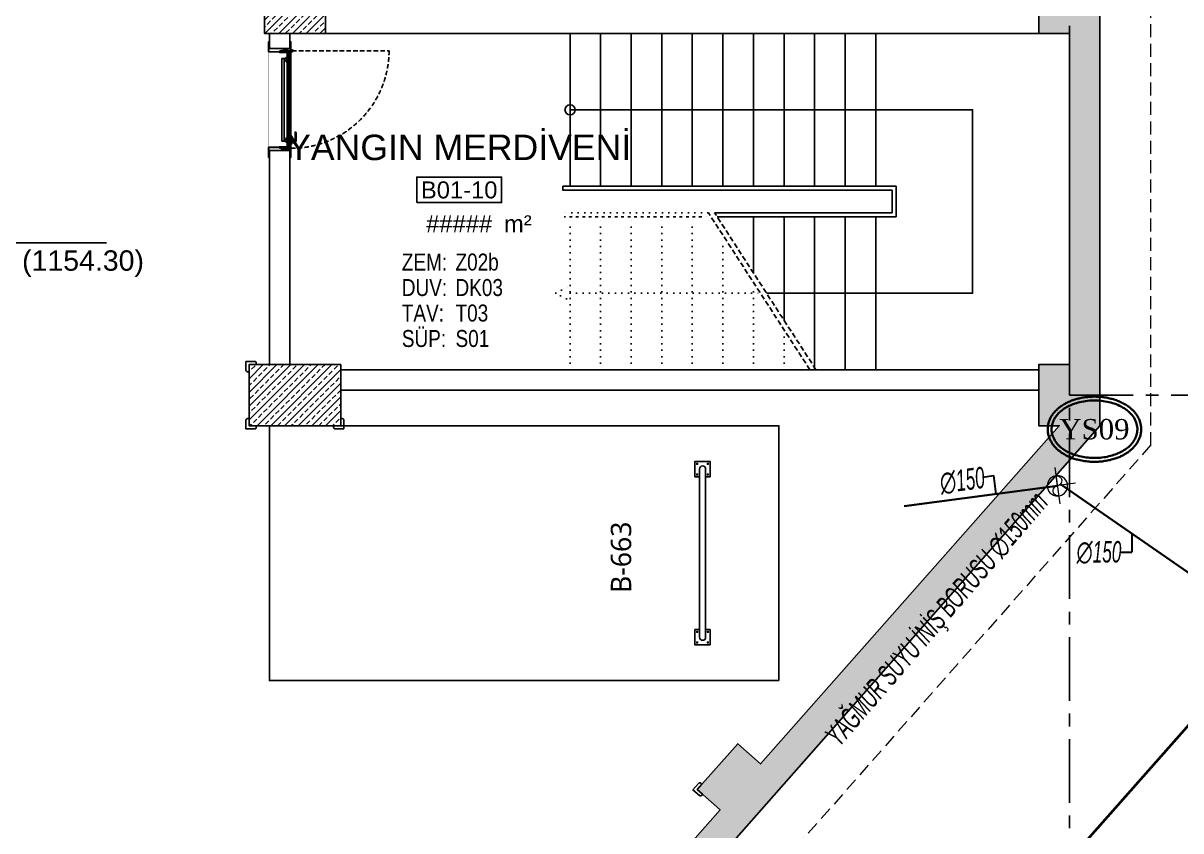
# Model space of a CAD drawing. Header units: millimetres. Extents: x -379292 to 1221486, y 92049 to 447512.
# Drawn here: x 184281 to 195642, y 156544 to 164469 of the extents above; entities that cross this region are included whole.
import ezdxf
from ezdxf.enums import TextEntityAlignment as Align
from ezdxf.lldxf.tags import DXFTag

# ---------------------------------------------------------------- set-up
doc = ezdxf.new("R2010")
doc.units = ezdxf.units.MM
for name, pattern in [('( Hidden )', [0.375, 0.25, -0.125]), ('CENTER', [2, 1.25, -0.25, 0.25, -0.25]), ('DOT', [6.35, 0, -6.35]), ('HIDDEN', [9.525, 6.35, -3.175])]:
    doc.linetypes.add(name, pattern=pattern)
for name, color, linetype, lineweight in [('0-KRCN-SHT YAĞMURSUYUBORUSU-100', 3, 'PISSU_LINE50', 35), ('0-KRCN-SHT-KOLADI-YAZIYAĞMURSUYU', 4, 'Continuous', 35), ('0-KRCN-SHT-PİSSU-BORU', 220, 'PISSU_LINE50', 40), ('0-KRCN-SHT-YAZI-ÇAP-PİSSU', 41, 'Continuous', 30), ('06_FORMWORK HIDDEN', 252, 'HIDDEN2', 0), ('XREF$0$05_RAIN PIPE', 3, 'Continuous', 9)]:
    doc.layers.add(name, color=color, linetype=linetype, lineweight=lineweight)
for name, color, linetype in [('010-05', 1, 'Continuous'), ('05_AXIS', 211, 'CENTER'), ('05_DOOR', 2, 'Continuous'), ('05_EQUIPMENT', 1, 'Continuous'), ('05_HANDRAIL', 153, 'Continuous'), ('05_HATCH 1', 101, 'Continuous'), ('05_HATCH CONCRETE', 141, 'Continuous'), ('05_HATCH SOLID-1', 252, 'Continuous'), ('05_HATCH SOLID-2', 253, 'Continuous'), ('05_MATERIAL TEXT', 112, 'Continuous'), ('05_PLAN LEVEL', 2, 'Continuous'), ('05_ROOM M2', 161, 'Continuous'), ('05_ROOM NAME', 153, 'Continuous'), ('05_ROOM NUMBER', 152, 'Continuous'), ('05_STAIRS', 52, 'Continuous'), ('05_STAIRS ARROW', 2, 'Continuous'), ('05_STEEL HIDDEN', 61, 'HIDDEN'), ('05_SYMBOL', 2, 'Continuous'), ('05_WALL', 3, 'Continuous'), ('202-A-Y-MahalAd', 141, 'Continuous')]:
    doc.layers.add(name, color=color, linetype=linetype)
doc.styles.add('DIM', font='arial.ttf')
doc.styles.add('MUF', font='isocpeur.ttf')
doc.styles.get("Standard").update_dxf_attribs({"font": 'segoeuil.ttf'})
doc.styles.add('YAZI', font='times.ttf')
doc.styles.add('YAZI-2', font='arial.ttf', dxfattribs={"height": 2})
doc.styles.add('YAZI-3', font='arial.ttf', dxfattribs={"height": 3})
doc.styles.add('ÇAP-2', font='ARIALNBI.TTF')
tags = doc.linetypes.add('HIDDEN2', pattern=[0.1875, 0.125, -0.0625]).pattern_tags.tags
tags[6:7] = [DXFTag(74, 4), DXFTag(75, 0), DXFTag(340, '0'), DXFTag(46, 0.0), DXFTag(50, 0.0), DXFTag(44, 0.0), DXFTag(45, 0.0)]
tags[4:5] = [DXFTag(74, 4), DXFTag(75, 0), DXFTag(340, '0'), DXFTag(46, 0.0), DXFTag(50, 0.0), DXFTag(44, 0.0), DXFTag(45, 0.0)]
doc.linetypes.add('PISSU_LINE50', pattern='A,50,-10,["C",MUF,S=10,R=0,X=1,Y=-5],0', length=60)
pattern_1 = [(270, (-695728.2336, -3493868.9414), (1.3748153225, -2.38125), [1.5875, -3.175]), (30, (-695728.2336, -3493868.9414), (1.3748153315, 2.3812499948), [1.5875, -3.175]), (330, (-695728.2336, -3493868.9414), (2.749630654, -5.2e-09), [-3.175, 1.5875])]
pattern_2 = [(225, (905000, -3e-07), (67.351921, -67.351921), []), (225, (904932.65, -3e-07), (67.351921, -67.351921), [47.625, -23.8125])]

# ---------------------------------------------------------------- blocks, each defined once
blk = doc.blocks.new('202_Aks')
at = {"layer": '05_AXIS', "ltscale": 500}
for p, q in [((137900, -182300), (137900, 5000)), ((137900, -117300), (142900, -117300))]:
    blk.add_line(p, q, dxfattribs=at)
blk = doc.blocks.new('başlık')
at = {"layer": '05_MATERIAL TEXT', "style": 'DIM', "width": 0.8}
for s, p in [('ZEM:', (0, 50)), ('DUV:', (0, -100)), ('TAV:', (0, -250)), ('SÜP:', (0, -400))]:
    blk.add_text(s, height=100, dxfattribs=at).set_placement(p, align=Align.MIDDLE_LEFT)
blk = doc.blocks.new('MAHAL')
at = {"layer": '05_ROOM NUMBER'}
blk.add_lwpolyline([(-5.46, -10.75), (4.54, -10.75), (4.54, -7.75), (-5.46, -7.75)], close=True, dxfattribs=at)
at = {"layer": '05_HATCH SOLID-1', "xscale": 0.02, "yscale": 0.02, "zscale": 0.02}
blk.add_blockref('başlık', (-7.21, -18.75), dxfattribs=at)
at = {"layer": '05_MATERIAL TEXT', "style": 'DIM', "width": 0.8}
for tag, p in [('ZEMİN', (-0.89, -17.75)), ('DUVAR', (-0.89, -20.75)), ('TAVAN', (-0.89, -23.75)), ('SÜPÜRGELİK', (-0.89, -26.75))]:
    blk.add_attdef(tag, text='', height=2, dxfattribs=at).set_placement(p, align=Align.MIDDLE_LEFT)
at = {"layer": '05_ROOM M2', "insert": (6.45, -13.24), "char_height": 2, "attachment_point": 5, "style": 'YAZI-2'}
blk.add_mtext_dynamic_manual_height_columns('m²', width=6.9387, gutter_width=625, heights=[0], dxfattribs=at)
at = {"layer": '05_ROOM M2', "style": 'YAZI-2'}
blk.add_attdef('MAHALM2', text='', height=2, dxfattribs=at).set_placement((-0.46, -13.25), align=Align.MIDDLE_CENTER)
at = {"layer": '05_ROOM NAME', "style": 'YAZI-3'}
for tag, p in [('INGMAHALADI', (-0.46, 0.75)), ('TURMAHALADI', (-0.46, -4.25))]:
    blk.add_attdef(tag, text='', height=3, dxfattribs=at).set_placement(p, align=Align.MIDDLE_CENTER)
at = {"layer": '05_ROOM NUMBER', "style": 'YAZI-2'}
blk.add_attdef('MAHALNO', text='', height=2, dxfattribs=at).set_placement((-0.46, -9.25), align=Align.MIDDLE_CENTER)
blk = doc.blocks.new('202_Vida')
at = {"color": 0, "linetype": 'ByBlock', "ltscale": 0.2}
for points in [[(1, 0), (-1, 0)], [(0, 1), (0, -1)]]:
    blk.add_lwpolyline(points, dxfattribs=at)
at = {"color": 0, "linetype": 'ByBlock'}
for radius in [0.42, 0.23, 0.155]:
    blk.add_circle((0, 0), radius, dxfattribs=at)
blk = doc.blocks.new('202_Stoper')
at = {"color": 0, "linetype": 'ByBlock'}
for points in [[(-750, -30), (-750, -75), (-900, -75), (-900, 75), (-750, 75), (-750, 30)], [(750, -30), (750, -75), (900, -75), (900, 75), (750, 75), (750, 30)]]:
    blk.add_lwpolyline(points, dxfattribs=at)
blk.add_lwpolyline([(825, -30, 1), (825, 30), (-825, 30, 1), (-825, -30)], format="xyb", close=True, dxfattribs=at)
at = {"color": 0, "linetype": 'ByBlock', "yscale": 10, "zscale": 10, "rotation": 180}
for p, xscale in [((-877, 53), -10), ((-772, 53), 10), ((772, 53), -10), ((877, 53), 10)]:
    blk.add_blockref('202_Vida', p, dxfattribs=dict(at, xscale=xscale))
at = {"color": 0, "linetype": 'ByBlock', "yscale": 10, "zscale": 10}
for p, xscale in [((-877, -52), 10), ((-772, -52), -10), ((772, -52), 10), ((877, -52), -10)]:
    blk.add_blockref('202_Vida', p, dxfattribs=dict(at, xscale=xscale))
blk = doc.blocks.new('202_Mahalblok')
at = {"color": 0, "linetype": 'ByBlock', "flags": 128}
blk.add_lwpolyline([(0, 0), (0, 5000), (2500, 5000), (2500, 0)], close=True, dxfattribs=at)
at = {"color": 252}
blk.add_blockref('202_Stoper', (1250, 750), dxfattribs=at)
at = {"color": 0, "linetype": 'ByBlock', "ltscale": 25}
blk.add_attdef('MAHALNO', text='', height=200, dxfattribs=at).set_placement((1209, 1390), align=Align.BOTTOM_CENTER)
blk = doc.blocks.new('PLAN KOT IKILI')
at = {"layer": '05_PLAN LEVEL'}
h = blk.add_hatch(color=2, dxfattribs=at)
h.paths.add_polyline_path([(0, 2), (0, 0), (2, 0, 0.414214)])
h.paths.add_polyline_path([(0, 0), (-2, 0, 0.414214), (0, -2)])
at = {"layer": '05_PLAN LEVEL', "color": 2}
for p, q in [((0, 3), (0, -3)), ((3, 0), (-3, 0)), ((4, 0), (25, 0))]:
    blk.add_line(p, q, dxfattribs=at)
blk.add_circle((0, 0), 2, dxfattribs=at)
at = {"layer": '05_PLAN LEVEL', "style": 'YAZI-3'}
for tag, p in [('BITMISKOT', (15, 3)), ('KABAKOT', (15, -3))]:
    blk.add_attdef(tag, text='', height=3, dxfattribs=at).set_placement(p, align=Align.MIDDLE)
blk = doc.blocks.new('*U86')
at = {"layer": '05_HANDRAIL', "color": 8}
blk.add_lwpolyline([(1444, 1500), (3200, 1500), (3200, 1800), (-70, 1800), (-70, 1760), (3160, 1760), (3160, 1540), (1418, 1540)], dxfattribs=at)
at = {"layer": '05_HANDRAIL', "color": 8, "linetype": 'DOT', "ltscale": 10}
blk.add_lwpolyline([(1352, 1540), (-50, 1540), (-50, 1500), (1384, 1500)], dxfattribs=at)
at = {"layer": '05_STAIRS', "color": 8, "flags": 128}
for points in [[(0, 1800), (0, 3300)], [(300, 1800), (300, 3300)], [(600, 1800), (600, 3300)], [(900, 1800), (900, 3300)], [(1200, 1800), (1200, 3300)], [(1500, 1800), (1500, 3300)], [(1800, 1800), (1800, 3300)], [(2100, 1800), (2100, 3300)], [(2400, 1800), (2400, 3300)], [(2700, 1800), (2700, 3300)], [(3000, 1800), (3000, 3300)], [(1928, 750), (3000, 750), (3950, 750), (3950, 2550), (0, 2550)], [(1444, 1500), (3200, 1500), (3200, 1800), (0, 1800)], [(1800, 949), (1800, 1500)], [(2100, 484), (2100, 1500)], [(2400, 0), (2400, 1500)], [(2700, 0), (2700, 1500)], [(3000, 0), (3000, 1500)]]:
    blk.add_lwpolyline(points, dxfattribs=at)
at = {"layer": '05_STAIRS', "color": 8, "linetype": 'DOT', "ltscale": 10, "flags": 128}
for points in [[(0, 0), (0, 1500)], [(0, 1500), (1384, 1500)], [(300, 0), (300, 1500)], [(600, 0), (600, 1500)], [(900, 0), (900, 1500)], [(1200, 0), (1200, 1500)], [(1500, 1413), (1500, 1500)], [(1500, 0), (1500, 1321)], [(0, 825), (0, 675), (-145, 750), (0, 825)], [(1800, 0), (1800, 856)], [(0, 750), (1869, 750)], [(2100, 0), (2100, 392)]]:
    blk.add_lwpolyline(points, dxfattribs=at)
at = {"layer": '05_STAIRS', "color": 8, "linetype": '( Hidden )', "ltscale": 200}
for points in [[(2353, 0), (1358, 1540)], [(2413, 0), (1418, 1540)]]:
    blk.add_lwpolyline(points, dxfattribs=at)
at = {"layer": '05_STAIRS ARROW', "color": 8, "ltscale": 2}
blk.add_circle((0, 2550), 50, dxfattribs=at)
blk = doc.blocks.new('VIDA')
at = {"layer": '05_EQUIPMENT'}
h = blk.add_hatch(dxfattribs=at)
h.set_pattern_fill('LINE', color=256, scale=0.1, angle=150, style=0)
h.set_pattern_definition([(330, (-3585.31887, 6072.20274), (0.03125, 0.05412658774), [])])
h.paths.add_polyline_path([(-0.1, -0.3), (-0.1, -1.7), (0.1, -1.7), (0.1, -0.3)])
h.paths.add_polyline_path([(-0.1, -0.3), (0.1, -0.3), (0, 0)])
for p, q in [((-0.1, -0.3), (0, 0)), ((0.1, -0.3), (0, 0)), ((0, -2), (-0.2, -2)), ((0.1, -1.7), (-0.1, -1.7)), ((0.1, -2), (-0.1, -2)), ((0, -2), (0, -2)), ((0.2, -2), (0, -2)), ((0, -2), (0, -2)), ((0, -2), (0, -2))]:
    blk.add_line(p, q, dxfattribs=at)
for points in [[(-0.2, -2), (-0.1, -2), (-0.1, -0.3)], [(0.2, -2), (0.1, -2), (0.1, -0.3)]]:
    blk.add_lwpolyline(points, dxfattribs=at)
blk = doc.blocks.new('*U96')
at = {"color": 8}
blk.add_wipeout([(0, 5), (0, -206), (1000, -206), (1000, 5)], dxfattribs=at)
at = {"layer": '010-05', "ltscale": 7}
h = blk.add_hatch(dxfattribs=at)
h.set_pattern_fill('ANSI37', color=8, scale=0.1, angle=540, style=0)
h.set_pattern_definition([(225, (19752.8965, 13790.6787), (0.224506403, -0.224506403), []), (315, (19752.8965, 13790.6787), (0.224506403, 0.224506403), [])])
edge = h.paths.add_edge_path(flags=16)
edge.add_line((28, -35), (28, -44))
edge.add_line((28, -44), (22, -44))
edge.add_line((22, -44), (22, -37))
edge.add_arc((26, -39), 4.69, 56.5428, 159.2569, ccw=False)
edge = h.paths.add_edge_path()
edge.add_line((29, -33), (29, -45))
edge.add_line((29, -45), (21, -45))
edge.add_line((21, -45), (21, -31))
edge.add_line((21, -31), (34, -31))
edge.add_line((34, -31), (32, -31))
edge.add_arc((32, -34), 2.82, 91.1093, 165.5986)
edge = h.paths.add_edge_path(flags=16)
edge.add_arc((32, -34), 3.82, 143.4668, 165.5986, ccw=False)
edge.add_line((29, -32), (22, -32))
edge.add_line((22, -32), (22, -35))
edge.add_arc((26, -42), 8.25, 70.1103, 120.2945, ccw=False)
edge.add_line((28, -34), (28, -33))
edge.add_line((28, -33), (29, -33))
h = blk.add_hatch(dxfattribs=at)
h.set_pattern_fill('ANSI37', color=8, scale=0.1, angle=540, style=0)
h.set_pattern_definition([(315, (-21740.32198, 13790.6787), (-0.224506403, -0.224506403), []), (225, (-21740.32198, 13790.6787), (-0.224506403, 0.224506403), [])])
edge = h.paths.add_edge_path(flags=16)
edge.add_line((972, -35), (972, -44))
edge.add_line((972, -44), (978, -44))
edge.add_line((978, -44), (978, -37))
edge.add_arc((974, -39), 4.69, 20.7431, 123.4572)
edge = h.paths.add_edge_path()
edge.add_line((971, -33), (971, -45))
edge.add_line((971, -45), (979, -45))
edge.add_line((979, -45), (979, -31))
edge.add_line((979, -31), (966, -31))
edge.add_line((966, -31), (968, -31))
edge.add_arc((968, -34), 2.82, 14.4014, 88.8907, ccw=False)
edge = h.paths.add_edge_path(flags=16)
edge.add_arc((968, -34), 3.82, 14.4014, 36.5332)
edge.add_line((971, -32), (978, -32))
edge.add_line((978, -32), (978, -35))
edge.add_arc((974, -42), 8.25, 59.7055, 109.8897)
edge.add_line((972, -34), (972, -33))
edge.add_line((972, -33), (971, -33))
at = {"layer": '05_HATCH 1'}
h = blk.add_hatch(dxfattribs=at)
h.set_pattern_fill('HONEY', color=8, scale=0.5, angle=270, style=0)
h.set_pattern_definition(pattern_1)
h.paths.add_polyline_path([(40, -3), (44, -9), (956, -9), (960, -3)])
h = blk.add_hatch(dxfattribs=at)
h.set_pattern_fill('HONEY', color=8, scale=0.5, angle=270, style=0)
h.set_pattern_definition(pattern_1)
h.paths.add_polyline_path([(40, -15), (44, -10), (956, -10), (960, -15)])
at = {"color": 8, "linetype": 'HIDDEN', "ltscale": 7}
blk.add_line((21, 21), (21, 973), dxfattribs=at)
at = {"color": 8, "ltscale": 7}
for p, q in [((22, 10), (948, 10)), ((22, 10), (978, 10)), ((22, 9), (22, 10)), ((27, 2), (27, 1)), ((27, 2), (37, 2)), ((27, 1), (37, 1)), ((37, 5), (36, 5)), ((37, 9), (963, 9)), ((963, 2), (37, 2)), ((37, 2), (44, -9)), ((37, 1), (43, -9)), ((905, 60), (822, 60)), ((905, 50), (822, 50)), ((942, 15), (897, 15)), ((897, 15), (897, 10)), ((915, 40), (915, 15)), ((925, 40), (925, 15)), ((942, 15), (942, 10)), ((963, 2), (956, -9)), ((963, 1), (957, -9)), ((963, 5), (964, 5)), ((973, 2), (963, 2)), ((973, 1), (963, 1)), ((973, 2), (973, 1)), ((978, 9), (978, 10)), ((978, 9), (978, 10)), ((963, -27), (22, -27)), ((22, -27), (963, -27)), ((22, -28), (22, -27)), ((963, -28), (22, -28)), ((978, -28), (22, -28)), ((43, -9), (27, -9)), ((27, -20), (37, -20)), ((27, -20), (27, -21)), ((27, -21), (37, -21)), ((33, -28), (963, -28)), ((37, -23), (36, -23)), ((37, -20), (43, -9)), ((37, -21), (44, -10)), ((963, -21), (37, -21)), ((956, -9), (44, -9)), ((956, -10), (44, -10)), ((96, -58), (96, -38)), ((909, -58), (96, -58)), ((96, -58), (96, -78)), ((96, -78), (909, -78)), ((116, -38), (116, -58)), ((889, -38), (889, -58)), ((909, -58), (909, -38)), ((909, -58), (909, -78)), ((963, -21), (956, -10)), ((963, -20), (957, -9)), ((957, -9), (973, -9)), ((973, -20), (963, -20)), ((973, -21), (963, -21)), ((963, -23), (964, -23)), ((973, -20), (973, -21)), ((978, -28), (978, -27)), ((978, -28), (978, -27))]:
    blk.add_line(p, q, dxfattribs=at)
at = {"color": 8, "ltscale": 7, "flags": 128}
for points in [[(36, -101, -1), (34, -101), (34, -85), (32, -85), (32, -101, 1), (38, -101), (38, -35, 1), (30, -35), (30, -45), (20, -45), (20, 10), (-68, 10), (-68, 0), (-58, 0), (-58, 2), (-66, 2), (-66, 8), (18, 8), (18, -47), (32, -47), (32, -35, -1), (36, -35)], [(964, -101, 1), (966, -101), (966, -85), (968, -85), (968, -101, -1), (962, -101), (962, -35, -1), (970, -35), (970, -45), (980, -45), (980, 10), (1068, 10), (1068, 0), (1058, 0), (1058, 2), (1066, 2), (1066, 8), (982, 8), (982, -47), (968, -47), (968, -35, 1), (964, -35)]]:
    blk.add_lwpolyline(points, format="xyb", close=True, dxfattribs=at)
at = {"color": 8, "ltscale": 7}
for points in [[(37, 5), (37, 9), (22, 9), (22, -27), (37, -27), (37, -23)], [(36, 5), (36, 8), (23, 8), (23, -26), (36, -26), (36, -23)], [(963, 5), (963, 9), (978, 9), (978, -27), (963, -27), (963, -23)], [(964, 5), (964, 8), (977, 8), (977, -26), (964, -26), (964, -23)], [(86, -28), (86, -38), (128, -38), (128, -28)], [(919, -28), (919, -38), (877, -38), (877, -28)]]:
    blk.add_lwpolyline(points, dxfattribs=at)
for points in [[(32, -55), (32, -210), (-68, -210), (-68, -200), (-58, -200), (-58, -202), (-66, -202), (-66, -208), (30, -208), (30, -55)], [(29, -57), (20, -57), (20, -83), (30, -93), (30, -106), (28, -106), (28, -94), (18, -84), (18, -55), (29, -55)], [(40, -3), (44, -9), (956, -9), (960, -3)], [(40, -15), (44, -10), (956, -10), (960, -15)], [(968, -55), (968, -210), (1068, -210), (1068, -200), (1058, -200), (1058, -202), (1066, -202), (1066, -208), (970, -208), (970, -55)], [(971, -57), (980, -57), (980, -83), (970, -93), (970, -106), (972, -106), (972, -94), (982, -84), (982, -55), (971, -55)]]:
    blk.add_lwpolyline(points, close=True, dxfattribs=at)
for radius in [10.1, 6.72]:
    blk.add_circle((21, 21), radius, dxfattribs=at)
at = {"color": 8, "linetype": 'HIDDEN', "ltscale": 7}
blk.add_arc((18, 13), 960, 359.7875, 89.8098, dxfattribs=at)
at = {"color": 8, "ltscale": 7}
for centre, radius, start, end in [((822, 55), 5, 90, 270), ((905, 40), 20, 0, 90), ((905, 40), 10, 0, 90)]:
    blk.add_arc(centre, radius, start, end, dxfattribs=at)
at = {"layer": '010-05', "color": 8, "ltscale": 7}
for points in [[(29, -33, -0.336971), (32, -31), (34, -31), (29, -31), (21, -31), (21, -45), (29, -45)], [(28, -34, 0.222538), (22, -35), (22, -32), (29, -32, 0.09687), (29, -33), (28, -33)], [(28, -44), (22, -44), (22, -37, -0.473637), (28, -35)], [(971, -33, 0.336971), (968, -31), (966, -31), (971, -31), (979, -31), (979, -45), (971, -45)], [(972, -34, -0.222538), (978, -35), (978, -32), (971, -32, -0.09687), (971, -33), (972, -33)], [(972, -44), (978, -44), (978, -37, 0.473637), (972, -35)]]:
    blk.add_lwpolyline(points, format="xyb", close=True, dxfattribs=at)
at = {"layer": '05_STEEL HIDDEN', "color": 8, "ltscale": 7}
for points in [[(17, -48), (17, -23), (11, -23), (11, -49), (23, -77), (23, -99), (29, -99), (29, -76)], [(983, -48), (983, -23), (989, -23), (989, -49), (977, -77), (977, -99), (971, -99), (971, -76)]]:
    blk.add_lwpolyline(points, close=True, dxfattribs=at)
at = {"layer": '05_STEEL HIDDEN', "color": 8, "ltscale": 7, "flags": 128}
for points in [[(17, -23), (18, -23), (18, -48), (30, -76), (30, -99), (29, -99)], [(983, -23), (982, -23), (982, -48), (970, -76), (970, -99), (971, -99)]]:
    blk.add_lwpolyline(points, dxfattribs=at)
at = {"layer": '05_WALL', "color": 8, "ltscale": 20}
for points in [[(0, 0), (0, -200)], [(1000, 0), (1000, -200)]]:
    blk.add_lwpolyline(points, dxfattribs=at)
at = {"color": 8, "ltscale": 7, "yscale": 10, "zscale": 10, "rotation": 180}
for p, xscale in [((25, -65), -10), ((975, -65), 10)]:
    blk.add_blockref('VIDA', p, dxfattribs=dict(at, xscale=xscale))
blk = doc.blocks.new('bariyer')
at = {"color": 8, "ltscale": 25}
blk.add_lwpolyline([(0, -70), (15, -70, 0.414214), (30, -55), (30, 30), (-55, 30, 0.414214), (-70, 15), (-70, 0), (0, 0)], format="xyb", close=True, dxfattribs=at)
blk = doc.blocks.new('OtoParkBodrumKatMimari')
at = {"layer": '05_HATCH CONCRETE'}
h = blk.add_hatch(dxfattribs=at)
h.set_pattern_fill('ANSI33', color=8, scale=15, angle=180, style=0)
h.set_pattern_definition(pattern_2)
h.paths.add_polyline_path([(135600, 64150), (135000, 64150), (135000, 63550), (135600, 63550)])
h = blk.add_hatch(dxfattribs=at)
h.set_pattern_fill('ANSI33', color=8, scale=15, angle=180, style=0)
h.set_pattern_definition(pattern_2)
h.paths.add_polyline_path([(135750, 60300), (134850, 60300), (134850, 59700), (135750, 59700)])
at = {"color": 5}
for points in [[(135600, 64150), (135000, 64150), (135000, 63550), (135600, 63550)], [(135750, 60300), (134850, 60300), (134850, 59700), (135750, 59700)]]:
    blk.add_lwpolyline(points, close=True, dxfattribs=at)
at = {"layer": '05_WALL', "color": 8, "flags": 128}
for points in [[(135250, 60300), (135250, 63550), (135050, 63550), (135050, 60300)], [(142600, 63550), (135600, 63550)], [(142600, 60250), (135750, 60250)], [(142600, 60050), (135750, 60050)]]:
    blk.add_lwpolyline(points, dxfattribs=at)
at = {"layer": '06_FORMWORK HIDDEN', "linetype": 'HIDDEN', "ltscale": 20}
for q in [(143700, 145100), (90466, -800)]:
    blk.add_line((143700, 59511), q, dxfattribs=at)
blk.add_blockref('*U86', (138000, 60250))
at = {"layer": '05_AXIS'}
blk.add_blockref('202_Aks', (5000, 177300), dxfattribs=at)
at = {"layer": '05_PLAN LEVEL'}
ref = blk.add_blockref('PLAN KOT IKILI', (131786, 61496), dxfattribs=dict(at, xscale=66.66666666666666, yscale=66.66666666666666, zscale=66.66666666666666))
ref.add_attrib('KABAKOT', '-3.700 (1154.30)', dxfattribs={"height": 200, "style": 'YAZI-3'}).set_placement((132786, 61296), align=Align.MIDDLE)
at = {"layer": '05_ROOM NUMBER'}
ref = blk.add_blockref('MAHAL', (136950, 62785), dxfattribs=dict(at, xscale=83.33333333333333, yscale=83.33333333333333, zscale=83.33333333333333))
ref.add_attrib('TURMAHALADI', 'YANGIN MERDİVENİ', dxfattribs={"layer": '05_ROOM NAME', "height": 250, "style": 'YAZI-3'}).set_placement((136912, 62431), align=Align.MIDDLE_CENTER)
ref.add_attrib('MAHALNO', 'B01-10', dxfattribs={"height": 166.7, "style": 'YAZI-2'}).set_placement((136912, 62014), align=Align.MIDDLE_CENTER)
ref.add_attrib('MAHALM2', '#####', dxfattribs={"layer": '05_ROOM M2', "height": 166.7, "style": 'YAZI-2'}).set_placement((136912, 61681), align=Align.MIDDLE_CENTER)
ref.add_attrib('ZEMİN', 'Z02b', dxfattribs={"layer": '05_MATERIAL TEXT', "height": 166.7, "style": 'DIM', "width": 0.8}).set_placement((136876, 61306), align=Align.MIDDLE_LEFT)
ref.add_attrib('DUVAR', 'DK03', dxfattribs={"layer": '05_MATERIAL TEXT', "height": 166.7, "style": 'DIM', "width": 0.8}).set_placement((136876, 61056), align=Align.MIDDLE_LEFT)
ref.add_attrib('TAVAN', 'T03', dxfattribs={"layer": '05_MATERIAL TEXT', "height": 166.7, "style": 'DIM', "width": 0.8}).set_placement((136876, 60806), align=Align.MIDDLE_LEFT)
ref.add_attrib('SÜPÜRGELİK', 'S01', dxfattribs={"layer": '05_MATERIAL TEXT', "height": 166.7, "style": 'DIM', "width": 0.8}).set_placement((136876, 60556), align=Align.MIDDLE_LEFT)
at = {"layer": '05_SYMBOL', "color": 8, "xscale": -1}
blk.add_blockref('bariyer', (134850, 60300), dxfattribs=at)
at = {"layer": '05_SYMBOL', "color": 8, "rotation": 180}
blk.add_blockref('bariyer', (134850, 59700), dxfattribs=at)
at = {"layer": '05_SYMBOL', "color": 8, "xscale": -1}
for p, rotation in [((135750, 59700), 180), ((139248, 56130), 48.56632529242532)]:
    blk.add_blockref('bariyer', p, dxfattribs=dict(at, rotation=rotation))
at = {"layer": '202-A-Y-MahalAd', "color": 8, "ltscale": 25, "rotation": 90}
blk.add_blockref('202_Mahalblok', (140050, 57200), dxfattribs=at).add_auto_attribs({'MAHALNO': 'B-663'})
at = {"layer": '05_DOOR', "rotation": 270}
blk.add_blockref('*U96', (135251, 63400), dxfattribs=at)
at = {"layer": '05_HATCH CONCRETE'}
h = blk.add_hatch(dxfattribs=at)
h.set_pattern_fill('ANSI33', color=8, scale=15, angle=180, style=0)
h.set_pattern_definition(pattern_2)
h.paths.add_polyline_path([(142600, 59700), (142800, 59700), (139870, 56381), (139645, 56579), (139248, 56130), (139473, 55931), (135668, 51620), (135443, 51819), (134848, 51144), (135073, 50945), (131506, 46904), (131281, 47103), (130884, 46653), (131109, 46455), (127899, 42818), (127674, 43017), (127277, 42567), (127502, 42369), (124481, 38946), (124256, 39145), (123859, 38695), (124084, 38496), (120848, 34830), (120623, 35029), (120028, 34354), (120253, 34155), (117433, 30962), (117209, 31160), (116812, 30710), (117036, 30512), (113992, 27063), (113767, 27262), (113370, 26812), (113595, 26613), (110386, 22977), (110161, 23176), (109764, 22726), (109989, 22527), (106786, 18899), (106561, 19097), (105965, 18422), (106190, 18224), (103361, 15019), (103136, 15217), (102739, 14767), (102964, 14569), (99777, 10958), (99552, 11156), (99155, 10707), (99380, 10508), (96303, 7022), (96078, 7220), (95615, 6696), (95840, 6497), (93887, 4285), (93662, 4484), (93265, 4034), (93490, 3836), (90240, 153), (90240, 300), (89640, 300), (89640, 0), (88400, 0), (88400, 300), (87800, 300), (87800, 0), (80000, 0), (80000, 300), (79400, 300), (79400, 0), (71600, 0), (71600, 300), (71000, 300), (71000, -300), (90240, -300), (143200, 59700), (143200, 67400), (142600, 67400), (142600, 66800), (142900, 66800), (142900, 64150), (142600, 64150), (142600, 63550), (142900, 63550), (142900, 60300), (142600, 60300)])
at = {"color": 5}
blk.add_lwpolyline([(90240, -300), (143200, 59700), (143200, 67400), (142600, 67400), (142600, 66800), (142900, 66800), (142900, 64150), (142600, 64150), (142600, 63550), (142900, 63550), (142900, 60300), (142600, 60300), (142600, 59700), (142800, 59700), (139870, 56381), (139645, 56579), (139248, 56130), (139473, 55931), (135668, 51620), (135443, 51819), (134848, 51144), (135073, 50945), (131506, 46904)], dxfattribs=at)
at = {"layer": '05_HATCH SOLID-2', "color": 251, "ltscale": 25}
blk.add_lwpolyline([(150500, -8770), (150500, 187430), (4700, 187430), (4700, 177600), (135600, 177600), (135600, 144600), (143200, 144600), (143200, 59700), (90240, -300), (70300, -300), (63119, 5881)], dxfattribs=at)
blk = doc.blocks.new('XREF$0$YIB125')
at = {"layer": 'XREF$0$05_RAIN PIPE'}
for p, q in [((0, 112.5), (0, -112.5)), ((-112.5, 0), (112.5, 0)), ((0, 0), (0, 62.5))]:
    blk.add_line(p, q, dxfattribs=at)
blk.add_circle((0, 0), 62.5, dxfattribs=at)
for centre, start, end in [((0, 31.25), 90, 270), ((0, -31.25), 270, 90)]:
    blk.add_arc(centre, 31.25, start, end, dxfattribs=at)
blk = doc.blocks.new('G$CD1210CBB')
at = {"layer": 'XREF$0$05_RAIN PIPE', "xscale": -0.08000000000000002, "yscale": 0.08000000000000002, "zscale": 0.08000000000000002}
blk.add_blockref('XREF$0$YIB125', (-9, 0), dxfattribs=at)
blk = doc.blocks.new('A$Cbceac246')
at = {"layer": '0-KRCN-SHT YAĞMURSUYUBORUSU-100'}
for p, q in [((7098, 5861), (7248.3, 5881)), ((7251.4, 5882.7), (7411.6, 5771.7))]:
    blk.add_line(p, q, dxfattribs=at)
at = {"layer": '0-KRCN-SHT-KOLADI-YAZIYAĞMURSUYU', "color": 2, "linetype": 'Continuous'}
for points, knots in [([(7238.8, 5936.6), (7238.8, 5936.4), (7238.8, 5935.6), (7238.9, 5934.2), (7239.1, 5932.6), (7239.4, 5931.1), (7239.8, 5929.7), (7240.3, 5928.2), (7240.9, 5926.7), (7241.5, 5925.6), (7242, 5924.5), (7242.7, 5923.4), (7243.6, 5922), (7244.6, 5920.6), (7245.7, 5919.3), (7247, 5918), (7248.3, 5916.7), (7249.9, 5915.4), (7251.6, 5914.1), (7253.3, 5913), (7254.9, 5912), (7256.6, 5911), (7258.4, 5910.2), (7260.1, 5909.4), (7262, 5908.6), (7263.8, 5908), (7265.7, 5907.3), (7268, 5906.7), (7270.6, 5906.1), (7273.6, 5905.5), (7276.7, 5905.1), (7279.4, 5904.8), (7282.2, 5904.6), (7285, 5904.6), (7288.1, 5904.7), (7291.2, 5904.9), (7293.6, 5905.2), (7295.9, 5905.6), (7298.3, 5906), (7301.2, 5906.7), (7303.8, 5907.4), (7306, 5908.2), (7307.9, 5908.9), (7309.7, 5909.6), (7311.5, 5910.5), (7313.2, 5911.3), (7314.9, 5912.3), (7316.5, 5913.3), (7318, 5914.4), (7319.1, 5915.3), (7320.3, 5916.2), (7321.5, 5917.3), (7322.9, 5918.7), (7323.9, 5919.8), (7324.9, 5921), (7325.8, 5922.2), (7326.8, 5923.8), (7327.6, 5925.1), (7328.2, 5926.5), (7328.9, 5927.9), (7329.5, 5929.6), (7329.9, 5931.3), (7330.2, 5933), (7330.4, 5934.7), (7330.5, 5936.4), (7330.5, 5937.8), (7330.4, 5939.2), (7330.1, 5940.7), (7329.7, 5942.5), (7329.3, 5944.1), (7328.7, 5945.5), (7328.1, 5946.9), (7327.4, 5948.4), (7326.5, 5949.9), (7325.8, 5951), (7325, 5952), (7324.2, 5953), (7323.1, 5954.3), (7321.8, 5955.7), (7320.3, 5957), (7318.6, 5958.4), (7316.8, 5959.6), (7315, 5960.8), (7313.2, 5961.8), (7311.2, 5962.8), (7309.2, 5963.7), (7307.2, 5964.6), (7305.1, 5965.3), (7302.9, 5966), (7300.7, 5966.6), (7298.5, 5967.1), (7296.2, 5967.6), (7294, 5967.9), (7291.7, 5968.2), (7289.3, 5968.4), (7287, 5968.5), (7284.7, 5968.6), (7282.4, 5968.5), (7280, 5968.4), (7277.7, 5968.2), (7275.4, 5967.9), (7273.1, 5967.6), (7270.9, 5967.1), (7268.6, 5966.6), (7266.4, 5966), (7264.3, 5965.4), (7262.2, 5964.6), (7260.3, 5963.9), (7258.5, 5963), (7256.7, 5962.1), (7254.7, 5961), (7252.8, 5959.8), (7251.4, 5958.8), (7250, 5957.8), (7248.7, 5956.7), (7247, 5955.2), (7245.7, 5953.8), (7244.6, 5952.5), (7243.7, 5951.3), (7242.8, 5950), (7241.9, 5948.5), (7241.1, 5946.9), (7240.4, 5945.3), (7239.8, 5943.7), (7239.4, 5942.2), (7239.2, 5940.9), (7239, 5939.6), (7238.8, 5938.1), (7238.8, 5937.1), (7238.8, 5936.6)], [0, 0, 0, 0, 1.213393, 2.424731, 3.634899, 4.23988, 5.747854, 7.250616, 8.45036, 9.945499, 11.437135, 12.629243, 13.798133, 14.967487, 16.724402, 18.487549, 20.259158, 20.851938, 22.638147, 24.438355, 26.253745, 28.085062, 29.315033, 31.087836, 32.875439, 34.677188, 36.492212, 38.31946, 40.157727, 42.005688, 43.861689, 45.72323, 47.588513, 49.455685, 51.32287, 53.188197, 55.049829, 56.905238, 58.75253, 60.590234, 62.41697, 64.23149, 66.032702, 67.819704, 69.591161, 71.34787, 73.089893, 74.817612, 76.531756, 78.233427, 79.924117, 81.731887, 83.083349, 84.432203, 85.779805, 86.229051, 87.578464, 88.928884, 90.281448, 91.637578, 92.544576, 94.028807, 95.515086, 97.004987, 97.752009, 98.872791, 100.364346, 101.854398, 102.972015, 104.457375, 105.937166, 107.4132, 108.150387, 109.620499, 111.087894, 112.554447, 113.28797, 114.75558, 116.226469, 118.071935, 118.442214, 119.949008, 121.464895, 122.990853, 124.527619, 126.075699, 127.635384, 129.206763, 130.790449, 132.385639, 134.798636, 137.233957, 139.688759, 140.510874, 142.98603, 145.47066, 147.960441, 150.450946, 152.109582, 154.590556, 157.059241, 159.511881, 161.945025, 163.554876, 165.153439, 166.740617, 168.316109, 169.879765, 171.431605, 172.971836, 174.500865, 176.169212, 177.827074, 179.475797, 181.117169, 182.208516, 183.921005, 185.204671, 186.488807, 187.774709, 188.204048, 189.495096, 190.787871, 192.083344, 193.382693, 194.251852, 195.702571, 197.154698, 197.639423, 197.639423, 197.639423, 197.639423]), ([(7242.5, 5936.6), (7242.5, 5935.4), (7242.6, 5934.2), (7243.2, 5930.9), (7244, 5928.9), (7245.9, 5925.1), (7247.2, 5923.3), (7250.6, 5919.6), (7252.8, 5917.7), (7258.7, 5914), (7262.6, 5912.2), (7271, 5909.7), (7275.5, 5908.9), (7284.6, 5908.2), (7289.2, 5908.4), (7298.2, 5909.7), (7302.5, 5910.8), (7310.5, 5914), (7314.1, 5916), (7318.7, 5919.7), (7320, 5921), (7322.5, 5923.9), (7323.5, 5925.4), (7325.2, 5928.7), (7325.8, 5930.5), (7326.6, 5934), (7326.8, 5935.9), (7326.6, 5939.5), (7326.2, 5941.3), (7324.9, 5945.2), (7323.8, 5947.2), (7321.2, 5950.9), (7319.6, 5952.6), (7314.4, 5957), (7310.3, 5959.3), (7301.3, 5962.8), (7296.4, 5963.9), (7286.2, 5965), (7281, 5964.9), (7270.9, 5963.5), (7266, 5962.2), (7258.5, 5959), (7255.7, 5957.4), (7250.7, 5953.7), (7248.5, 5951.5), (7245.9, 5947.9), (7245.1, 5946.6), (7243.9, 5943.9), (7243.4, 5942.5), (7242.7, 5939.6), (7242.5, 5938.1), (7242.5, 5936.6)], [0, 0, 0, 0, 0.138649, 0.138649, 0.277299, 0.277299, 0.415948, 0.415948, 0.688121, 0.688121, 0.960294, 0.960294, 1.349663, 1.349663, 1.739033, 1.739033, 2.128402, 2.128402, 2.517772, 2.517772, 2.726912, 2.726912, 2.936053, 2.936053, 3.106711, 3.106711, 3.27737, 3.27737, 3.448028, 3.448028, 3.618687, 3.618687, 3.789345, 3.789345, 4.135575, 4.135575, 4.481804, 4.481804, 4.828034, 4.828034, 5.174263, 5.174263, 5.520493, 5.520493, 5.774104, 5.774104, 5.97328, 5.97328, 6.172456, 6.172456, 6.283185, 6.283185, 6.283185, 6.283185])]:
    blk.add_open_spline(points, degree=3, knots=knots, dxfattribs=at)
at = {"layer": '0-KRCN-SHT-PİSSU-BORU', "color": 5, "ltscale": 2}
blk.add_line((6703.7, 4883.8), (7434.9, 5712.1), dxfattribs=at)
at = {"layer": '0-KRCN-SHT-YAZI-ÇAP-PİSSU', "linetype": 'Continuous'}
for p, q in [((7174.8, 5889.6), (7185.9, 5891.1)), ((7174.8, 5889.6), (7185.9, 5891.1)), ((7188.3, 5873), (7185.9, 5891.1)), ((7188.3, 5873), (7185.9, 5891.1)), ((7321.3, 5834.3), (7321.3, 5816.1)), ((7321.3, 5834.3), (7321.3, 5816.1)), ((7310.1, 5816.1), (7321.3, 5816.1)), ((7310.1, 5816.1), (7321.3, 5816.1))]:
    blk.add_line(p, q, dxfattribs=at)
at = {"layer": '0-KRCN-SHT-PİSSU-BORU', "xscale": 2, "yscale": 2, "zscale": 2, "rotation": 7.847455791567355}
blk.add_blockref('G$CD1210CBB', (7266.1, 5883.5), dxfattribs=at)
at = {"layer": '0-KRCN-SHT-KOLADI-YAZIYAĞMURSUYU', "color": 2, "style": 'YAZI'}
blk.add_text('YS09', height=20, dxfattribs=at).set_placement((7284.6, 5936.6), align=Align.MIDDLE)
at = {"layer": '0-KRCN-SHT-KOLADI-YAZIYAĞMURSUYU', "linetype": 'Continuous', "style": 'ÇAP-2', "width": 0.7}
blk.add_text('YAĞMUR SUYU İNİŞ BORUSU ∅150mm', height=21, rotation=49.3372, dxfattribs=at).set_placement((7034.3, 5624.1))
at = {"layer": '0-KRCN-SHT-YAZI-ÇAP-PİSSU', "linetype": 'Continuous', "style": 'ÇAP-2', "width": 0.7}
for rotation, p in [(7.5945, (7133, 5883.8)), (0, (7267, 5816.3))]:
    blk.add_text('∅150', height=21, rotation=rotation, dxfattribs=at).set_placement(p, align=Align.MIDDLE_LEFT)

msp = doc.modelspace()

# ---------------------------------------------------------------- block references
at = {"color": 8}
msp.add_blockref('OtoParkBodrumKatMimari', (51648, 100818.8), dxfattribs=at)

# ---------------------------------------------------------------- next in the draw order: block references
at = {"color": 30, "xscale": 10, "yscale": 10, "zscale": 10}
msp.add_blockref('A$Cbceac246', (121948, 101118.8), dxfattribs=at)

doc.saveas('drawing.dxf')
